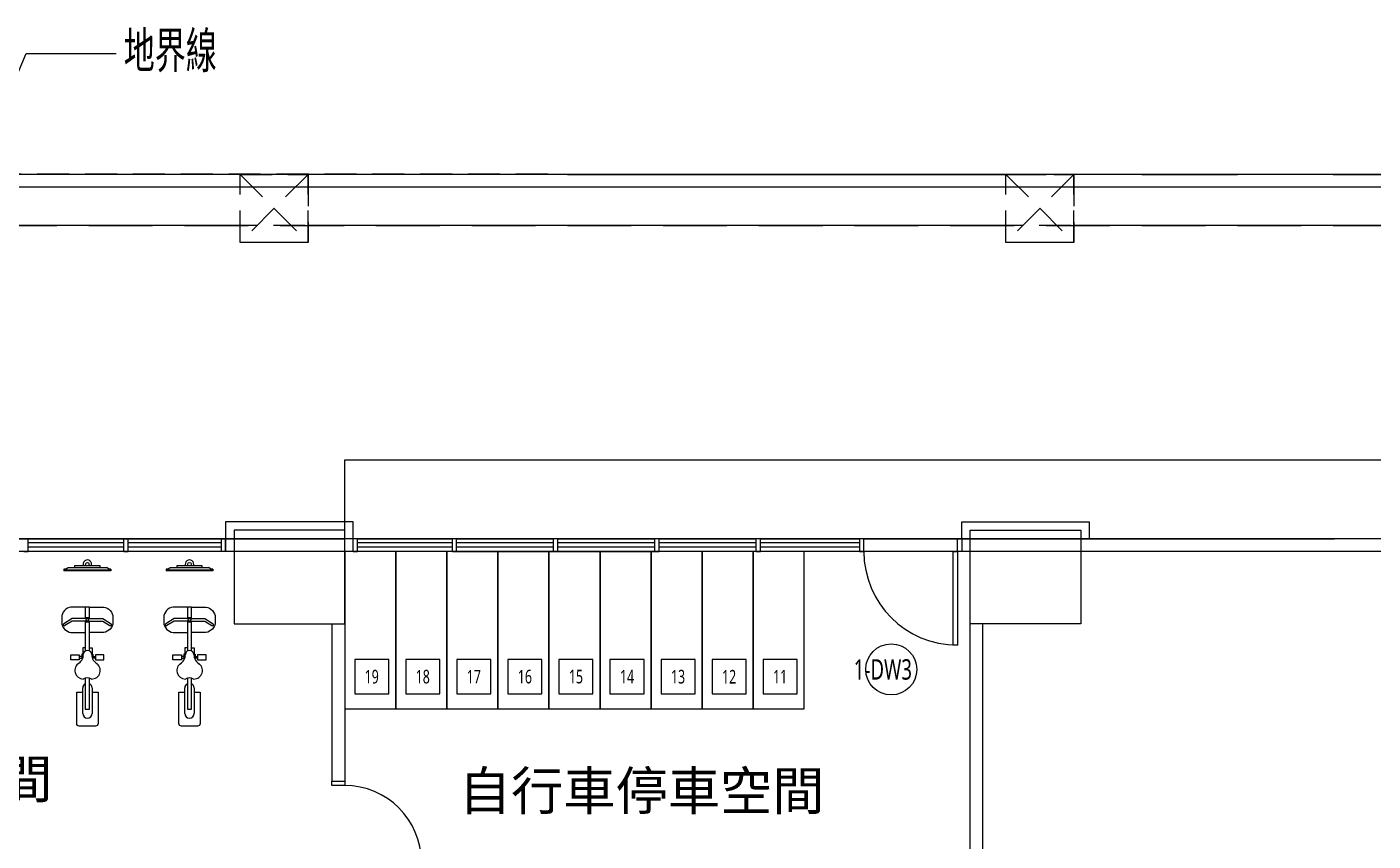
# Model space of a CAD drawing. Header units: millimetres. Extents: x -3377 to 119122, y -22007 to 15479.
# Drawn here: x 28577 to 30159, y 10339 to 11296 of the extents above; entities that cross this region are included whole.
import ezdxf
from ezdxf.enums import TextEntityAlignment as Align

# ---------------------------------------------------------------- set-up
doc = ezdxf.new("R2010")
doc.units = ezdxf.units.MM
doc.header["$LTSCALE"] = 150
doc.header["$MEASUREMENT"] = 0
for name, pattern in [('CENTER', [2, 1.25, -0.25, 0.25, -0.25]), ('HIDDEN', [0.375, 0.25, -0.125]), ('HIDDENX2', [0.75, 0.5, -0.25])]:
    doc.linetypes.add(name, pattern=pattern)
doc.layers.get('0').update_dxf_attribs({"plot": 0})
for name, color, linetype in [('COL', 1, 'Continuous'), ('Duct', 1, 'Continuous'), ('E-TXT', 7, 'Continuous'), ('FIN', 5, 'Continuous'), ('OPEN', 4, 'Continuous'), ('PARK', 4, 'Continuous'), ('PARK-BK', 6, 'Continuous'), ('PLANT', 3, 'Continuous'), ('TEXT', 2, 'Continuous'), ('WALL', 2, 'Continuous'), ('WALL3', 4, 'Continuous'), ('排水', 5, 'HIDDEN')]:
    doc.layers.add(name, color=color, linetype=linetype)
for name, color, linetype, plot in [('FUNITURE', 9, 'Continuous', False), ('OPEN-TAG', 4, 'Continuous', False), ('S-ARCH', 252, 'Continuous', False)]:
    doc.layers.add(name, color=color, linetype=linetype, plot=plot)
doc.styles.add('C1', font='', dxfattribs={"bigfont": 'japanese.shx'})
doc.styles.add('CHINESET', font='c2.shx', dxfattribs={"bigfont": 'china.shx'})
doc.styles.add('HH', font='')
doc.styles.get('C1').set_extended_font_data('微軟正黑體')
doc.styles.get('HH').set_extended_font_data('Microsoft JhengHei')

# ---------------------------------------------------------------- blocks, each defined once
blk = doc.blocks.new('A$C704E4F0D')
at = {"layer": 'COL', "color": 252}
for points in [[(-495.00044, 1215), (-625.00044, 1215), (-625.00044, 1115), (-495.00044, 1115)], [(240, 1215), (370, 1215), (370, 1115), (240, 1115)]]:
    blk.add_lwpolyline(points, close=True, dxfattribs=at)
at = {"layer": 'Duct', "color": 252, "linetype": 'CENTER', "ltscale": 3, "elevation": 0}
blk.add_lwpolyline([(-3833.34882, -1201.48446), (-3833.33714, 55.73711), (-3833.3549, 1643.22963), (1974.9, 1643.1), (1974.3809, 55.64961), (1973.9663, -1201.48446), (-1007.8204, -1201.48157)], close=True, dxfattribs=at)
blk.add_lwpolyline([(-3833.34882, -1201.48446), (-3833.33714, 55.73711), (-3833.3549, 1643.22963), (1974.9, 1643.1), (1974.3809, 55.64961), (1973.9663, -1201.48446), (-1007.8204, -1201.48157)], close=True, dxfattribs=at)
at = {"layer": 'Duct', "color": 252, "linetype": 'CENTER', "ltscale": 3}
blk.add_lwpolyline([(-3833.34882, -1201.48446), (-3833.33714, 55.73711), (-3833.3549, 1643.22963), (1974.9, 1643.1), (1974.3809, 55.64961), (1973.9663, -1201.48446), (-1007.8204, -1201.48157)], close=True, dxfattribs=at)
blk.add_lwpolyline([(-3833.34882, -1201.48446), (-3833.33714, 55.73711), (-3833.3549, 1643.22963), (1974.9, 1643.1), (1974.3809, 55.64961), (1973.9663, -1201.48446), (-1007.8204, -1201.48157)], close=True, dxfattribs=at)
at = {"layer": 'E-TXT', "color": 252, "elevation": 0}
blk.add_lwpolyline([(-929.22745, 1643.16481), (-869.42277, 1784.96627), (-763.61276, 1784.96627)], dxfattribs=at)
at = {"layer": 'FIN', "color": 252}
for points in [[(-485.00044, 1215), (-485.00044, 1235), (-635.00044, 1235), (-635.00044, 1215)], [(230, 1215), (230, 1235), (380, 1235), (380, 1215)], [(-495.00044, 1215), (-495.00044, 1225), (-625.00044, 1225), (-625.00044, 1215)], [(240, 1215), (240, 1225), (370, 1225), (370, 1215)]]:
    blk.add_lwpolyline(points, dxfattribs=at)
at = {"layer": 'FUNITURE', "color": 252}
for p, q in [((-825, 1179.0681), (-825, 1177.0681)), ((-823, 1179.0681), (-825, 1179.0681)), ((-770, 1178.0681), (-825, 1178.0681)), ((-770, 1177.0681), (-825, 1177.0681)), ((-820, 1181.0681), (-775, 1181.0681)), ((-770, 1179.0681), (-772, 1179.0681)), ((-770, 1179.0681), (-770, 1177.0681)), ((-705, 1179.0681), (-705, 1177.0681)), ((-703, 1179.0681), (-705, 1179.0681)), ((-650, 1178.0681), (-705, 1178.0681)), ((-650, 1177.0681), (-705, 1177.0681)), ((-700, 1181.0681), (-655, 1181.0681)), ((-650, 1179.0681), (-652, 1179.0681)), ((-650, 1179.0681), (-650, 1177.0681)), ((-815.5, 1121.19024), (-825.32332, 1115.03363)), ((-815.5, 1118.19024), (-823.97337, 1112.87969)), ((-779.5, 1121.19024), (-769.67668, 1115.03363)), ((-779.5, 1118.19024), (-771.02663, 1112.87969)), ((-695.5, 1121.19024), (-705.32332, 1115.03363)), ((-695.5, 1118.19024), (-703.97337, 1112.87969)), ((-659.5, 1121.19024), (-649.67668, 1115.03363)), ((-659.5, 1118.19024), (-651.02663, 1112.87969)), ((-804, 1076.69024), (-807, 1076.69024)), ((-807, 1076.69024), (-807, 1074.69024)), ((-803, 1079.19024), (-804, 1079.19024)), ((-804, 1079.19024), (-804, 1074.19024)), ((-792, 1079.19024), (-791, 1079.19024)), ((-791, 1079.19024), (-791, 1074.19024)), ((-791, 1076.69024), (-788, 1076.69024)), ((-788, 1076.69024), (-788, 1074.69024)), ((-684, 1076.69024), (-687, 1076.69024)), ((-687, 1076.69024), (-687, 1074.69024)), ((-683, 1079.19024), (-684, 1079.19024)), ((-684, 1079.19024), (-684, 1074.19024)), ((-672, 1079.19024), (-671, 1079.19024)), ((-671, 1079.19024), (-671, 1074.19024)), ((-671, 1076.69024), (-668, 1076.69024)), ((-668, 1076.69024), (-668, 1074.69024)), ((-807, 1074.69024), (-804, 1074.69024)), ((-804, 1074.19024), (-803.19473, 1074.19024)), ((-791, 1074.19024), (-791.41198, 1074.19024)), ((-788, 1074.69024), (-791, 1074.69024)), ((-687, 1074.69024), (-684, 1074.69024)), ((-684, 1074.19024), (-683.19473, 1074.19024)), ((-671, 1074.19024), (-671.41198, 1074.19024)), ((-668, 1074.69024), (-671, 1074.69024)), ((-803, 1009.69024), (-803, 1039.69024)), ((-792, 1039.69024), (-792, 1009.69024)), ((-683, 1009.69024), (-683, 1039.69024)), ((-672, 1039.69024), (-672, 1009.69024))]:
    blk.add_line(p, q, dxfattribs=at)
for points in [[(-823, 1179.0681), (-820, 1181.0681)], [(-772, 1179.0681), (-775, 1181.0681)], [(-703, 1179.0681), (-700, 1181.0681)], [(-652, 1179.0681), (-655, 1181.0681)], [(-795, 1121.19024), (-795, 1134.69024), (-800, 1134.69024), (-800, 1121.19024)], [(-675, 1121.19024), (-675, 1134.69024), (-680, 1134.69024), (-680, 1121.19024)], [(-797.5, 1121.19024), (-815.5, 1121.19024)], [(-797.5, 1118.19024), (-815.5, 1118.19024)], [(-800, 1118.19024), (-800, 1082.96914)], [(-797.5, 1121.19024), (-779.5, 1121.19024)], [(-797.5, 1118.19024), (-779.5, 1118.19024)], [(-795, 1083.19651), (-795, 1118.19024)], [(-677.5, 1121.19024), (-695.5, 1121.19024)], [(-677.5, 1118.19024), (-695.5, 1118.19024)], [(-680, 1118.19024), (-680, 1082.96914)], [(-677.5, 1121.19024), (-659.5, 1121.19024)], [(-677.5, 1118.19024), (-659.5, 1118.19024)], [(-675, 1083.19651), (-675, 1118.19024)], [(-807, 1078.69024), (-807, 1072.69024), (-817, 1072.69024), (-817, 1078.69024), (-807, 1078.69024)], [(-800, 1086.69024), (-803, 1086.69024), (-803, 1074.7203)], [(-795, 1086.69024), (-792, 1086.69024), (-792, 1076.1203)], [(-788, 1078.69024), (-788, 1072.69024), (-778, 1072.69024), (-778, 1078.69024), (-788, 1078.69024)], [(-687, 1078.69024), (-687, 1072.69024), (-697, 1072.69024), (-697, 1078.69024), (-687, 1078.69024)], [(-680, 1086.69024), (-683, 1086.69024), (-683, 1074.7203)], [(-675, 1086.69024), (-672, 1086.69024), (-672, 1076.1203)], [(-668, 1078.69024), (-668, 1072.69024), (-658, 1072.69024), (-658, 1078.69024), (-668, 1078.69024)], [(-800, 1051.0967), (-800, 1014.69024), (-795, 1014.69024)], [(-795, 1014.69024), (-795, 1051.0967)], [(-680, 1051.0967), (-680, 1014.69024), (-675, 1014.69024)], [(-675, 1014.69024), (-675, 1051.0967)]]:
    blk.add_lwpolyline(points, dxfattribs=at)
for points in [[(-782.5, 1183.0681), (-812.5, 1183.0681), (-812.5, 1181.0681), (-782.5, 1181.0681)], [(-662.5, 1183.0681), (-692.5, 1183.0681), (-692.5, 1181.0681), (-662.5, 1181.0681)]]:
    blk.add_lwpolyline(points, close=True, dxfattribs=at)
for points in [[(-800, 1134.69024), (-814.5, 1134.69024, 0.3571602946), (-827.5, 1124.69024), (-827.5, 1114.69024, 0.3571602946), (-814.5, 1104.69024), (-800, 1104.69024)], [(-795, 1134.69024), (-780.5, 1134.69024, -0.3571602946), (-767.5, 1124.69024), (-767.5, 1114.69024, -0.3571602946), (-780.5, 1104.69024), (-795, 1104.69024)], [(-680, 1134.69024), (-694.5, 1134.69024, 0.3571602946), (-707.5, 1124.69024), (-707.5, 1114.69024, 0.3571602946), (-694.5, 1104.69024), (-680, 1104.69024)], [(-675, 1134.69024), (-660.5, 1134.69024, -0.3571602946), (-647.5, 1124.69024), (-647.5, 1114.69024, -0.3571602946), (-660.5, 1104.69024), (-675, 1104.69024)], [(-792, 1034.69024), (-785, 1034.69024), (-785, 997.69024, -0.4142135624), (-788, 994.69024), (-807, 994.69024, -0.4142135624), (-810, 997.69024), (-810, 1034.69024), (-803, 1034.69024)], [(-672, 1034.69024), (-665, 1034.69024), (-665, 997.69024, -0.4142135624), (-668, 994.69024), (-687, 994.69024, -0.4142135624), (-690, 997.69024), (-690, 1034.69024), (-683, 1034.69024)]]:
    blk.add_lwpolyline(points, format="xyb", dxfattribs=at)
for centre, radius in [((-797.5, 1185.0681), 2), ((-677.5, 1185.0681), 2), ((-797.5, 1119.69024), 1.5), ((-677.5, 1119.69024), 1.5)]:
    blk.add_circle(centre, radius, dxfattribs=at)
at = {"layer": 'FUNITURE', "color": 252, "lineweight": -2}
for centre in [(-797.5, 1185.0681), (-677.5, 1185.0681)]:
    blk.add_arc(centre, 5, 336.42182152, 203.57817848, dxfattribs=at)
at = {"layer": 'FUNITURE', "color": 252}
for centre, radius, start, end in [((-824.64835, 1113.95666), 1.27101, 122.07677985, 302.07677985), ((-797.5, 1119.69024), 2.5, 36.86989765, 143.13010235), ((-797.5, 1119.69024), 2.5, 216.86989765, 323.13010235), ((-770.35165, 1113.95666), 1.27101, 237.92322015, 57.92322015), ((-704.64835, 1113.95666), 1.27101, 122.07677985, 302.07677985), ((-677.5, 1119.69024), 2.5, 36.86989765, 143.13010235), ((-677.5, 1119.69024), 2.5, 216.86989765, 323.13010235), ((-650.35165, 1113.95666), 1.27101, 237.92322015, 57.92322015), ((-815.21323, 1078.90642), 12.91071, 299.79477084, 359.34425724), ((-797.30336, 1078.75866), 5, 0, 180), ((-779.39349, 1078.90642), 12.91071, 180.65574276, 240.20522916), ((-695.21323, 1078.90642), 12.91071, 299.79477084, 359.34425724), ((-677.30336, 1078.75866), 5, 0, 180), ((-659.39349, 1078.90642), 12.91071, 180.65574276, 240.20522916), ((-802.30336, 1060.09841), 10, 118.43069191, 270), ((-792.30336, 1060.09841), 10, 267.66752283, 61.56930809), ((-682.30336, 1060.09841), 10, 118.43069191, 270), ((-672.30336, 1060.09841), 10, 267.66752283, 61.56930809), ((-797.5, 1039.69024), 5.5, 117.03569179, 180), ((-797.5, 1042.17203), 9.26821, 58.88324564, 121.21572281), ((-797.5, 1039.69024), 5.5, 0, 62.96430821), ((-677.5, 1039.69024), 5.5, 117.03569179, 180), ((-677.5, 1042.17203), 9.26821, 58.88324564, 121.21572281), ((-677.5, 1039.69024), 5.5, 0, 62.96430821), ((-797.5, 1009.69024), 5.5, 180, 0), ((-677.5, 1009.69024), 5.5, 180, 0)]:
    blk.add_arc(centre, radius, start, end, dxfattribs=at)
at = {"layer": 'OPEN', "color": 252, "linetype": 'Continuous'}
for p, q in [((-867.12544, 1215), (-872.12544, 1215)), ((-867.12544, 1200), (-867.12544, 1215)), ((-867.12544, 1215), (-754.62544, 1215)), ((-754.62544, 1210), (-867.12544, 1210)), ((-754.62544, 1205), (-867.12544, 1205)), ((-749.62544, 1215), (-754.62544, 1215)), ((-754.62544, 1200), (-754.62544, 1215)), ((-749.62544, 1200), (-749.62544, 1215)), ((-749.62544, 1215), (-640.00044, 1215)), ((-640.00044, 1210), (-749.62544, 1210)), ((-640.00044, 1205), (-749.62544, 1205)), ((-640.00044, 1215), (-635.00044, 1215)), ((-640.00044, 1200), (-640.00044, 1215)), ((-480.00044, 1215), (-485.00044, 1215)), ((-480.00044, 1200), (-480.00044, 1215)), ((-480.00044, 1215), (-368.50044, 1215)), ((-368.50044, 1210), (-480.00044, 1210)), ((-368.50044, 1205), (-480.00044, 1205)), ((-125.50044, 1215), (-368.50044, 1215)), ((-368.50044, 1200), (-368.50044, 1215)), ((-363.50044, 1215), (-249.50044, 1215)), ((-363.50044, 1200), (-363.50044, 1215)), ((-249.50044, 1210), (-363.50044, 1210)), ((-249.50044, 1205), (-363.50044, 1205)), ((-249.50044, 1200), (-249.50044, 1215)), ((-244.50044, 1215), (-249.50044, 1215)), ((-244.50044, 1200), (-244.50044, 1215)), ((-244.50044, 1200), (-244.50044, 1215)), ((-244.50044, 1215), (-130.50044, 1215)), ((-130.50044, 1210), (-244.50044, 1210)), ((-130.50044, 1205), (-244.50044, 1205)), ((-130.50044, 1200), (-130.50044, 1215)), ((-125.50044, 1215), (-130.50044, 1215)), ((-125.50044, 1200), (-125.50044, 1215)), ((-125.50044, 1215), (-11.50044, 1215)), ((-125.50044, 1200), (-125.50044, 1215)), ((-11.50044, 1210), (-125.50044, 1210)), ((-11.50044, 1205), (-125.50044, 1205)), ((-6.50044, 1215), (-11.50044, 1215)), ((-11.50044, 1200), (-11.50044, 1215)), ((-6.50044, 1215), (109.99956, 1215)), ((-6.50044, 1200), (-6.50044, 1215)), ((109.99956, 1210), (-6.50044, 1210)), ((109.99956, 1205), (-6.50044, 1205)), ((114.99956, 1215), (109.99956, 1215)), ((114.99956, 1200), (114.99956, 1215)), ((114.99956, 1215), (224.99956, 1215)), ((224.99956, 1200), (224.99956, 1215)), ((224.99956, 1215), (229.99956, 1215)), ((-872.12544, 1200), (-867.12544, 1200)), ((-754.62544, 1200), (-867.12544, 1200)), ((-754.62544, 1200), (-749.62544, 1200)), ((-640.00044, 1200), (-749.62544, 1200)), ((-635.00044, 1200), (-640.00044, 1200)), ((-485.00044, 1200), (-480.00044, 1200)), ((-368.50044, 1200), (-480.00044, 1200)), ((-368.50044, 1200), (-125.50044, 1200)), ((-249.50044, 1200), (-363.50044, 1200)), ((-249.50044, 1200), (-244.50044, 1200)), ((-130.50044, 1200), (-244.50044, 1200)), ((-130.50044, 1200), (-125.50044, 1200)), ((-11.50044, 1200), (-125.50044, 1200)), ((-11.50044, 1200), (-6.50044, 1200)), ((109.99956, 1200), (-6.50044, 1200)), ((109.99956, 1200), (114.99956, 1200)), ((224.99956, 1200), (114.99956, 1200)), ((219.99956, 1090), (219.99956, 1200)), ((219.99956, 1200), (224.99956, 1200)), ((229.99956, 1200), (224.99956, 1200)), ((224.99956, 1200), (224.99956, 1090)), ((224.99956, 1090), (219.99956, 1090)), ((-510.00044, 925), (-510.00044, 930)), ((-495.00044, 925), (-510.00044, 925)), ((-495.00044, 930), (-495.00044, 925))]:
    blk.add_line(p, q, dxfattribs=at)
at = {"layer": 'OPEN', "color": 252}
for p, q in [((110, 1215), (110, 1200)), ((230, 1215), (230, 1200))]:
    blk.add_line(p, q, dxfattribs=at)
at = {"layer": 'OPEN', "color": 252, "linetype": 'Continuous'}
for centre, radius, start, end in [((224.99956, 1200), 110, 180, 270), ((-495.00044, 835), 90, 0, 90)]:
    blk.add_arc(centre, radius, start, end, dxfattribs=at)
at = {"layer": 'OPEN-TAG', "color": 252}
blk.add_circle((147.18423, 1061.38011), 30, dxfattribs=at)
at = {"layer": 'PARK', "color": 252, "linetype": 'Continuous'}
for points in [[(-483.31719, 1032.89921), (-443.31719, 1032.89921), (-443.31719, 1072.89921), (-483.31719, 1072.89921)], [(-423.31719, 1032.89921), (-383.31719, 1032.89921), (-383.31719, 1072.89921), (-423.31719, 1072.89921)], [(-363.31719, 1032.89921), (-323.31719, 1032.89921), (-323.31719, 1072.89921), (-363.31719, 1072.89921)], [(-303.31719, 1032.89921), (-263.31719, 1032.89921), (-263.31719, 1072.89921), (-303.31719, 1072.89921)], [(-243.31719, 1032.89921), (-203.31719, 1032.89921), (-203.31719, 1072.89921), (-243.31719, 1072.89921)], [(-183.31719, 1032.89921), (-143.31719, 1032.89921), (-143.31719, 1072.89921), (-183.31719, 1072.89921)], [(-123.31719, 1032.89921), (-83.31719, 1032.89921), (-83.31719, 1072.89921), (-123.31719, 1072.89921)], [(-63.31719, 1032.89921), (-23.31719, 1032.89921), (-23.31719, 1072.89921), (-63.31719, 1072.89921)], [(-3.31719, 1032.89921), (36.68281, 1032.89921), (36.68281, 1072.89921), (-3.31719, 1072.89921)]]:
    blk.add_lwpolyline(points, close=True, dxfattribs=at)
at = {"layer": 'PARK-BK', "color": 252}
for points in [[(-495.00044, 1015), (-435.00044, 1015), (-435.00044, 1200), (-495.00044, 1200), (-495.00044, 1015)], [(-435.00044, 1015), (-375.00044, 1015), (-375.00044, 1200), (-435.00044, 1200), (-435.00044, 1015)], [(-375.00044, 1015), (-315.00044, 1015), (-315.00044, 1200), (-375.00044, 1200), (-375.00044, 1015)], [(-315.00044, 1015), (-255.00044, 1015), (-255.00044, 1200), (-315.00044, 1200), (-315.00044, 1015)], [(-255.00044, 1015), (-195.00044, 1015), (-195.00044, 1200), (-255.00044, 1200), (-255.00044, 1015)], [(-195.00044, 1015), (-135.00044, 1015), (-135.00044, 1200), (-195.00044, 1200), (-195.00044, 1015)], [(-135.00044, 1015), (-75.00044, 1015), (-75.00044, 1200), (-135.00044, 1200), (-135.00044, 1015)], [(-75.00044, 1015), (-15.00044, 1015), (-15.00044, 1200), (-75.00044, 1200), (-75.00044, 1015)], [(-15.00044, 1015), (44.99956, 1015), (44.99956, 1200), (-15.00044, 1200), (-15.00044, 1015)]]:
    blk.add_lwpolyline(points, dxfattribs=at)
at = {"layer": 'PLANT', "color": 252}
blk.add_lwpolyline([(1215.00816, 1583.1137), (361.99769, 1583.11193), (361.99769, 1563.10827), (281.99769, 1563.10827), (281.99769, 1583.11177), (-538.00231, 1583.11006), (-538.00231, 1563.10827), (-618.00231, 1563.10827), (-618.00231, 1583.10989), (-1438.00231, 1583.10819), (-1438.00231, 1563.10827), (-1518.00231, 1563.10827), (-1518.00231, 1583.10802), (-2338.00235, 1583.10632), (-2338.00235, 1563.10624), (-2418.00235, 1563.10624), (-2418.00235, 1583.10624), (-3188.54902, 1583.10624)], dxfattribs=at)
blk.add_lwpolyline([(1215.00816, 1583.1137), (361.99769, 1583.11193), (361.99769, 1563.10827), (281.99769, 1563.10827), (281.99769, 1583.11177), (-538.00231, 1583.11006), (-538.00231, 1563.10827), (-618.00231, 1563.10827), (-618.00231, 1583.10989), (-1438.00231, 1583.10819), (-1438.00231, 1563.10827), (-1518.00231, 1563.10827), (-1518.00231, 1583.10802), (-2338.00235, 1583.10632), (-2338.00235, 1563.10624), (-2418.00235, 1563.10624), (-2418.00235, 1583.10624), (-3188.54902, 1583.10624)], dxfattribs=at)
blk.add_lwpolyline([(-2553.39523, 1420.00005, -0.1590500294), (-1925.16023, 1215), (-495, 1215), (-495, 1307.5), (1295.00409, 1307.5)], format="xyb", dxfattribs=at)
blk.add_lwpolyline([(-2553.39523, 1420.00005, -0.1590500294), (-1925.16023, 1215), (-495, 1215), (-495, 1307.5), (1295.00409, 1307.5)], format="xyb", dxfattribs=at)
at = {"layer": 'WALL', "color": 252}
for p, q in [((1295, 1215), (-1370, 1215)), ((-635.00044, 1215), (-635.00044, 1200)), ((-635.00044, 1200), (-635.00044, 1215)), ((-485.00044, 1200), (-485.00044, 1215)), ((-485.00044, 1200), (-485.00044, 1215)), ((204.99956, 1215), (219.99956, 1215)), ((225, 1215), (240, 1215)), ((370, 1215), (668, 1215)), ((1295, 1200), (-1370, 1200)), ((1295, 1200), (325, 1200)), ((-510.00044, 1115), (-510.00044, 930)), ((-495.00044, 1115), (-495.00044, 930)), ((240, 695), (240, 1115)), ((255, 695), (255, 1115)), ((-510.00044, 930), (-495.00044, 930))]:
    blk.add_line(p, q, dxfattribs=at)
at = {"layer": 'WALL3', "color": 252}
for points in [[(1310, 1214.99967), (1310.00955, 1643.1139), (-3283.3549, 1643.10436)], [(1295, 1215), (1295.00922, 1628.11387), (-3268.35487, 1628.10439)]]:
    blk.add_lwpolyline(points, dxfattribs=at)
at = {"layer": '排水', "color": 252, "elevation": 0}
for points in [[(-3833.34882, -1201.48446), (1824.85077, -1201.48432), (1824.43201, -305), (1824.40459, -305), (1824.59861, 745), (1824.62639, 745), (1824.85077, 1643.10335), (-3683.35458, 1643.22628), (-3683.3695, -300.00335), (-3833.31227, -300), (-3833.29735, -1201.48446)], [(-618.00225, 1643.1139), (-538.00225, 1643.1139), (-538.00225, 1563.1139), (-618.00225, 1563.1139), (-618.00225, 1643.1139), (-538.00225, 1563.1139), (-538.00225, 1643.1139), (-538.00225, 1643.1139), (-618.00225, 1563.1139)], [(281.99775, 1643.1139), (361.99775, 1643.1139), (361.99775, 1563.1139), (281.99775, 1563.1139), (281.99775, 1643.1139), (361.99775, 1563.1139), (361.99775, 1643.1139), (361.99775, 1643.1139), (281.99775, 1563.1139)]]:
    blk.add_lwpolyline(points, dxfattribs=at)
at = {"layer": '排水', "color": 252, "linetype": 'HIDDENX2'}
blk.add_lwpolyline([(-3833.35624, 1583.22963), (1974.89866, 1583.1)], dxfattribs=at)
at = {"layer": '排水', "color": 252, "elevation": 0}
blk.add_lwpolyline([(1764.82335, -1141.48432), (1764.40459, -245), (1764.42424, -245), (1764.57895, 685), (1764.60931, 685), (1764.83369, 1583.10469), (-3623.35458, 1583.22494), (-3623.3695, -360.00469), (-3773.31227, -360.00134), (-3773.29735, -1141.48446)], close=True, dxfattribs=at)
at = {"layer": 'E-TXT', "color": 252, "style": 'CHINESET', "width": 0.8}
blk.add_text('地界線', height=48, dxfattribs=at).set_placement((-754.787, 1763.22717, 0))
at = {"layer": 'OPEN-TAG', "color": 252, "style": 'C1', "width": 0.7}
blk.add_text('1-DW3', height=24, dxfattribs=at).set_placement((137.40519, 1061.38011), align=Align.MIDDLE)
at = {"layer": 'PARK', "color": 252, "style": 'C1', "width": 0.7}
for s, p in [('19', (-463.31719, 1052.89921)), ('18', (-403.31719, 1052.89921)), ('17', (-343.31719, 1052.89921)), ('16', (-283.31719, 1052.89921)), ('15', (-223.31719, 1052.89921)), ('14', (-163.31719, 1052.89921)), ('13', (-103.31719, 1052.89921)), ('12', (-43.31719, 1052.89921)), ('11', (16.68281, 1052.89921))]:
    blk.add_text(s, height=16, dxfattribs=at).set_placement(p, align=Align.MIDDLE)
at = {"layer": 'TEXT', "color": 252, "style": 'HH'}
for s, p in [('管委會空間', (-1145.4493, 910.08606)), ('自行車停車空間', (-360.84201, 896.27393))]:
    blk.add_text(s, height=45, dxfattribs=at).set_placement(p)
blk = doc.blocks.new('2021-1102')
blk.add_blockref('A$C704E4F0D', (17334.9, -6041))

msp = doc.modelspace()

# ---------------------------------------------------------------- block references
at = {"layer": 'S-ARCH'}
msp.add_blockref('2021-1102', (12110.4, 15520.27), dxfattribs=at)

doc.saveas('drawing.dxf')
